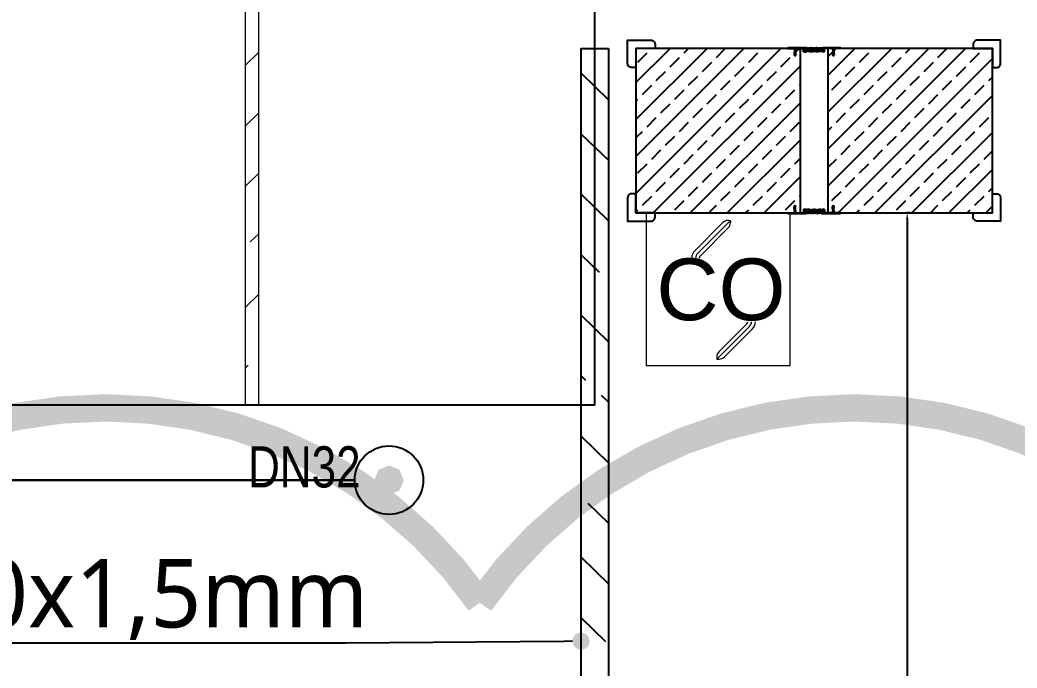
# Model space of a CAD drawing. Header units: millimetres. Extents: x -379292 to 1221486, y 92049 to 447512.
# Drawn here: x -178301 to -174665, y 238658 to 241023 of the extents above; entities that cross this region are included whole.
import ezdxf
from ezdxf import colors
from ezdxf.entities.mleader import LeaderData, LeaderLine
from ezdxf.enums import TextEntityAlignment as Align
from ezdxf.math import Vec2, Vec3

# ---------------------------------------------------------------- set-up
doc = ezdxf.new("R2010")
doc.units = ezdxf.units.MM
for name, color, linetype in [('-M-YNGN-SPR-YUK', 7, 'Continuous'), ('-M-YNGN-ZON1-CAP-', 7, 'Continuous'), ('-M-YNGN-ZON1-SPR-', 7, 'Continuous'), ('05_DILATATION', 131, 'Continuous'), ('05_HATCH CONCRETE', 141, 'Continuous'), ('05_SYMBOL', 2, 'Continuous'), ('202-A-Y-MahalAd', 141, 'Continuous'), ('E-DIM', 7, 'Continuous'), ('E_CT_ZA', 6, 'Continuous'), ('EYazı', 7, 'Continuous')]:
    doc.layers.add(name, color=color, linetype=linetype)
for name, color, linetype, lineweight in [('-M-YNGN-ZON1', 5, 'SP', 30), ('08_DEDECTOR', 3, 'Continuous', 9), ('E_CT_KIRMIZI', 1, 'Continuous', 9)]:
    doc.layers.add(name, color=color, linetype=linetype, lineweight=lineweight)
doc.styles.add('CIZGI', font='tahoma.ttf', dxfattribs={"width": 0.8, "oblique": 20})
doc.styles.add('PIPESIZE', font='hcad.shx', dxfattribs={"width": 0.8})
doc.styles.add('SPR-NOT', font='romans.shx')
doc.styles.get("Standard").update_dxf_attribs({"font": 'segoeuil.ttf'})
doc.styles.add('YAZI-3', font='arial.ttf', dxfattribs={"height": 3})
doc.linetypes.add('SP', pattern='A,2,-0.1,["SP",CIZGI,S=0.14,R=0.2,X=0,Y=-0.07],-0.255', length=2.355)
doc.dimstyles.new('ntr', dxfattribs={"dimtxt": 20, "dimasz": 20, "dimexe": 0.18, "dimexo": 0.0625, "dimgap": 0.09, "dimtad": 0, "dimtih": 1, "dimtoh": 1, "dimdec": 0, "dimzin": 0, "dimdsep": 46, "dimtxsty": 'Standard', "dimcen": 0.09, "dimadec": 0, "dimazin": 0, "dimtfac": 1, "dimtdec": 0, "dimtix": 1, "dimtofl": 0, "dimtmove": 0, "dimatfit": 0, "dimfxl": 1, "dimtolj": 1, "dimtzin": 0, "dimarcsym": 0})
pattern_1 = [(225, (905000, -3e-07), (67.351921, -67.351921), []), (225, (904932.65, -3e-07), (67.351921, -67.351921), [47.625, -23.8125])]

# ---------------------------------------------------------------- blocks, each defined once
blk = doc.blocks.new('202_Mahalblok')
at = {"color": 0, "linetype": 'ByBlock', "flags": 128}
blk.add_lwpolyline([(0, 0), (0, 5000), (2500, 5000), (2500, 0)], close=True, dxfattribs=at)
at = {"color": 0, "linetype": 'ByBlock', "ltscale": 25}
blk.add_attdef('MAHALNO', text='', height=200, dxfattribs=at).set_placement((1208.7, 1390), align=Align.BOTTOM_CENTER)
blk = doc.blocks.new('DİLATASYON PROFİL')
at = {"color": 8}
for p, q in [((-48.1, 0), (-46.4, 1.8)), ((-48.1, 0), (-20.1, 0)), ((-45.7, 1.8), (-46.4, 1.8)), ((-22.8, 1.6), (-20.5, 1.6)), ((-22.8, 1.6), (-21.5, -0.4)), ((-20.5, 1.6), (-19.9, 1.1)), ((-20.1, 0), (-19.8, 0.2)), ((-19.3, 1.6), (-19.9, 1.1)), ((-19.6, 0), (-19.8, 0.2)), ((-19.6, 0), (11.8, 0)), ((-17, 1.6), (-19.3, 1.6)), ((-17, 1.6), (-18.2, -0.4)), ((11.8, -13), (11.8, 0)), ((11.8, -13), (11.8, 0)), ((19.9, 1.8), (21.1, 0.5)), ((22.4, 2), (20.9, 2)), ((20.9, 1.3), (21.3, 0.1)), ((21.1, -1.1), (21.1, 0.5)), ((22.9, 0.7), (23.3, 1.2)), ((23.6, -6), (23, 1.5)), ((23.9, 0.8), (23.6, 1.2)), ((23.9, 0.8), (24.3, 1.2)), ((24.9, 0.8), (24.6, 1.2)), ((24.9, 0.8), (25.3, 1.2)), ((25.9, 0.8), (25.6, 1.2)), ((25.9, 0.8), (26.3, 1.2)), ((27, 0.8), (26.6, 1.2)), ((27, 0.8), (27.3, 1.2)), ((28, 0.8), (27.6, 1.2)), ((28, 0.8), (28.3, 1.2)), ((29, 0.8), (28.6, 1.2)), ((29, 0.8), (29.3, 1.2)), ((30, 0.8), (29.6, 1.2)), ((30, 0.8), (30.3, 1.2)), ((31, 0.8), (30.6, 1.2)), ((31, 0.8), (31.3, 1.2)), ((32, 0.8), (31.6, 1.2)), ((32, 0.8), (32.3, 1.2)), ((33, 0.8), (32.6, 1.2)), ((33, 0.8), (33.3, 1.2)), ((34, 0.8), (33.6, 1.2)), ((34, 0.8), (34.3, 1.2)), ((35, 0.7), (34.6, 1.2)), ((35, 0.8), (35, 0.8)), ((36, 1.8), (35.9, 1.8)), ((35.9, 1.3), (35.9, 1.8)), ((35.9, 1.3), (35.9, 1.8)), ((36, 1.8), (36.5, 1.5)), ((37.5, 2.2), (36.5, 1.5)), ((37.5, 2.2), (38.1, 1.8)), ((37.5, 2.2), (38.1, 1.8)), ((37.5, 2.2), (38.1, 1.8)), ((38.8, 2.4), (38.1, 1.8)), ((38.8, 2.4), (38.1, 1.8)), ((38.8, 2.4), (39.5, 1.9)), ((40.1, 2.4), (39.5, 1.9)), ((40.1, 2.4), (40.9, 1.8)), ((41.4, 2.2), (40.9, 1.8)), ((41.4, 2.2), (42.5, 1.5)), ((43, 1.8), (42.5, 1.5)), ((43, 1.8), (43, 1.8)), ((43, 1.3), (43, 1.8)), ((43, 1.3), (43, 1.8)), ((44, 0.6), (44.4, 1)), ((45, 0.6), (44.6, 1)), ((45, 0.6), (45.4, 1)), ((46, 0.6), (45.6, 1)), ((46, 0.6), (46.4, 1)), ((47, 0.6), (46.6, 1)), ((47, 0.6), (47.4, 1)), ((48, 0.6), (47.6, 1)), ((48, 0.6), (48.4, 1)), ((49, 0.6), (48.6, 1)), ((49, 0.6), (49.4, 1)), ((50, 0.6), (49.6, 1)), ((50, 0.6), (50.4, 1)), ((51, 0.6), (50.6, 1)), ((51, 0.6), (51.4, 1)), ((52, 0.6), (51.6, 1)), ((52, 0.6), (52.4, 1)), ((53, 0.6), (52.6, 1)), ((53, 0.6), (53.4, 1)), ((54, 0.6), (53.6, 1)), ((54, 0.6), (54.4, 1)), ((55, 0.6), (54.6, 1)), ((55, 0.6), (55.4, 1)), ((56, 0.6), (55.6, 1)), ((57.1, 1.8), (57, 1.8)), ((57, 1.3), (57, 1.8)), ((57, 1.3), (57, 1.8)), ((57.1, 1.8), (57.6, 1.5)), ((58.6, 2.2), (57.6, 1.5)), ((58.6, 2.2), (59.1, 1.8)), ((58.6, 2.2), (59.1, 1.8)), ((58.6, 2.2), (59.1, 1.8)), ((59.9, 2.4), (59.1, 1.8)), ((59.9, 2.4), (59.1, 1.8)), ((59.9, 2.4), (60.6, 1.9)), ((61.2, 2.4), (60.6, 1.9)), ((61.2, 2.4), (62, 1.8)), ((62.5, 2.2), (62, 1.8)), ((62.5, 2.2), (63.5, 1.5)), ((64, 1.8), (63.5, 1.5)), ((64, 1.8), (64.1, 1.8)), ((64.1, 1.3), (64.1, 1.8)), ((64.1, 1.3), (64.1, 1.8)), ((65.1, 0.6), (65.4, 1)), ((66.1, 0.6), (65.7, 1)), ((66.1, 0.6), (66.4, 1)), ((67.1, 0.6), (66.7, 1)), ((67.1, 0.6), (67.4, 1)), ((68.1, 0.6), (67.7, 1)), ((68.1, 0.6), (68.4, 1)), ((69.1, 0.6), (68.7, 1)), ((69.1, 0.6), (69.4, 1)), ((70.1, 0.6), (69.7, 1)), ((70.1, 0.6), (70.4, 1)), ((71.1, 0.6), (70.7, 1)), ((71.1, 0.6), (71.4, 1)), ((72.1, 0.6), (71.7, 1)), ((72.1, 0.6), (72.5, 1)), ((73.1, 0.6), (72.7, 1)), ((73.1, 0.6), (73.5, 1)), ((74.1, 0.6), (73.7, 1)), ((74.1, 0.6), (74.5, 1)), ((75.1, 0.6), (74.7, 1)), ((75.1, 0.6), (75.5, 1)), ((76.1, 0.6), (75.7, 1)), ((76.1, 0.6), (76.5, 1)), ((76.5, -6.2), (77, 1.3)), ((77.1, 0.6), (76.7, 1)), ((77.1, 0.6), (77.1, 0.6)), ((77.5, 1.8), (79.2, 1.8)), ((79.2, 1.1), (78.7, -0.1)), ((80.3, 2), (78.9, 0.5)), ((78.9, -0.9), (78.9, 0.7)), ((88.2, -12.8), (88.2, 0)), ((119.6, 0), (88.2, 0)), ((88.2, -12.8), (88.2, 0)), ((148.1, 0), (88.2, 0)), ((117, 1.6), (119.3, 1.6)), ((117, 1.6), (118.2, -0.4)), ((119.3, 1.6), (119.9, 1)), ((119.6, 0), (119.9, 0.2)), ((120.5, 1.6), (119.9, 1)), ((120.1, 0), (119.9, 0.2)), ((140.3, 0), (120.1, 0)), ((122.8, 1.6), (120.5, 1.6)), ((122.8, 1.6), (121.5, -0.4)), ((145.8, 1.8), (146.4, 1.8)), ((148.1, 0), (146.4, 1.8)), ((-21.8, -23.3), (-22.8, -23.2)), ((-22.8, -23.2), (-22.8, -24.4)), ((-21.8, -23.3), (-22.8, -23.2)), ((-22.8, -23.2), (-22.8, -24.4)), ((-22.8, -24.4), (-22, -25.1)), ((-22.8, -24.4), (-22, -25.1)), ((-22.7, -21.6), (-22.7, -22.5)), ((-21.8, -21.6), (-22.7, -21.6)), ((-22.7, -21.6), (-22.7, -22.5)), ((-21.8, -21.6), (-22.7, -21.6)), ((-22.7, -22.5), (-21.8, -23.3)), ((-22.7, -22.5), (-21.8, -23.3)), ((-21.6, -19.7), (-22.5, -19.7)), ((-22.5, -19.7), (-22.5, -20.7)), ((-21.6, -19.7), (-22.5, -19.7)), ((-22.5, -19.7), (-22.5, -20.7)), ((-22.5, -20.7), (-21.8, -21.6)), ((-22.5, -20.7), (-21.8, -21.6)), ((-21.5, -17.9), (-22.4, -17.8)), ((-22.4, -17.8), (-22.4, -19)), ((-21.5, -17.9), (-22.4, -17.8)), ((-22.4, -17.8), (-22.4, -19)), ((-22.4, -19), (-21.6, -19.7)), ((-22.4, -19), (-21.6, -19.7)), ((-22.2, -14.3), (-22.3, -15.5)), ((-22.2, -14.3), (-22.3, -15.5)), ((-22.3, -15.5), (-21.4, -16.2)), ((-22.3, -15.5), (-21.4, -16.2)), ((-21.4, -16.2), (-22.3, -16.2)), ((-22.3, -16.2), (-22.3, -17.1)), ((-21.4, -16.2), (-22.3, -16.2)), ((-22.3, -16.2), (-22.3, -17.1)), ((-22.3, -17.1), (-21.5, -17.9)), ((-22.3, -17.1), (-21.5, -17.9)), ((-22.1, -12.7), (-22.2, -13.6)), ((-22.1, -12.7), (-22.2, -13.6)), ((-22.2, -13.6), (-21.3, -14.4)), ((-22.2, -13.6), (-21.3, -14.4)), ((-21.3, -14.4), (-22.2, -14.3)), ((-21.3, -14.4), (-22.2, -14.3)), ((-22, -10.9), (-22.1, -12)), ((-22, -10.9), (-22.1, -12)), ((-22.1, -12), (-21.2, -12.8)), ((-22.1, -12), (-21.2, -12.8)), ((-21.2, -12.8), (-22.1, -12.7)), ((-21.2, -12.8), (-22.1, -12.7)), ((-21, -9.3), (-22, -9.2)), ((-22, -9.2), (-22, -10.2)), ((-21, -9.3), (-22, -9.2)), ((-22, -9.2), (-22, -10.2)), ((-22, -10.2), (-21.1, -10.9)), ((-22, -10.2), (-21.1, -10.9)), ((-21.1, -10.9), (-22, -10.9)), ((-21.1, -10.9), (-22, -10.9)), ((-22, -25.1), (-21.2, -25.1)), ((-22, -25.1), (-21.2, -25.1)), ((-21, -7.4), (-21.9, -7.4)), ((-21.9, -7.4), (-21.9, -8.6)), ((-21, -7.4), (-21.9, -7.4)), ((-21.9, -7.4), (-21.9, -8.6)), ((-21.9, -8.6), (-21, -9.3)), ((-21.9, -8.6), (-21, -9.3)), ((-20.9, -5.8), (-21.8, -5.8)), ((-21.8, -5.8), (-21.8, -6.7)), ((-20.9, -5.8), (-21.8, -5.8)), ((-21.8, -5.8), (-21.8, -6.7)), ((-21.8, -6.7), (-21, -7.4)), ((-21.8, -6.7), (-21, -7.4)), ((-21.5, -0.4), (-18.2, -0.4)), ((-21.5, -2.9), (-21.5, -0.4)), ((-21.5, -0.4), (-18.2, -0.4)), ((-21.5, -2.9), (-21.5, -0.4)), ((-21.5, -2.9), (-18.2, -2.9)), ((-21.5, -2.9), (-18.2, -2.9)), ((-21.4, -14.4), (-21.5, -14.3)), ((-21.4, -14.4), (-21.5, -14.3)), ((-21.4, -3), (-20.7, -3.1)), ((-21.4, -3), (-20.7, -3.1)), ((-21.3, -5.8), (-21.3, -2.9)), ((-21.3, -5.8), (-21.3, -2.9)), ((-21.3, -7.4), (-21.3, -7.2)), ((-21.3, -7.4), (-21.3, -7.2)), ((-18.7, -23), (-21.3, -25.2)), ((-18.7, -23), (-21.3, -25.2)), ((-21.3, -25.1), (-21.3, -25.4)), ((-21.3, -25.1), (-21.3, -25.4)), ((-19.9, -27), (-21.3, -25.4)), ((-19.9, -27), (-21.3, -25.4)), ((-21.2, -25.1), (-20.1, -3)), ((-21.2, -25.1), (-20.1, -3)), ((-18.7, -22.7), (-21.2, -24.8)), ((-18.7, -22.7), (-21.2, -24.8)), ((-18.8, -19.3), (-21, -21)), ((-18.8, -19.3), (-21, -21)), ((-18.8, -19.6), (-21, -21.4)), ((-18.8, -19.6), (-21, -21.4)), ((-20.7, -3.1), (-20.9, -5.8)), ((-20.7, -3.1), (-20.9, -5.8)), ((-19, -15.8), (-20.8, -17.3)), ((-19, -15.8), (-20.8, -17.3)), ((-19, -16.1), (-20.8, -17.6)), ((-19, -16.1), (-20.8, -17.6)), ((-19.2, -12.6), (-20.7, -13.9)), ((-19.2, -12.6), (-20.7, -13.9)), ((-19.2, -12.3), (-20.6, -13.5)), ((-19.2, -12.3), (-20.6, -13.5)), ((-19.4, -8.9), (-20.5, -9.8)), ((-19.4, -8.9), (-20.5, -9.8)), ((-19.3, -9.2), (-20.5, -10.1)), ((-19.3, -9.2), (-20.5, -10.1)), ((-19.5, -5.4), (-20.3, -6)), ((-19.5, -5.4), (-20.3, -6)), ((-19.5, -5.7), (-20.3, -6.3)), ((-19.5, -5.7), (-20.3, -6.3)), ((-19.9, -27), (-18.5, -25.4)), ((-19.9, -27), (-18.5, -25.4)), ((-18.6, -25.1), (-19.6, -3.1)), ((-18.6, -25.1), (-19.6, -3.1)), ((-18.4, -3.1), (-19, -3.1)), ((-19, -3.1), (-18.9, -5.9)), ((-18.4, -3.1), (-19, -3.1)), ((-19, -3.1), (-18.9, -5.9)), ((-18.9, -5.9), (-18, -5.9)), ((-18.9, -5.9), (-18, -5.9)), ((-17.9, -6.7), (-18.8, -7.5)), ((-17.9, -6.7), (-18.8, -7.5)), ((-18.8, -7.5), (-17.9, -7.4)), ((-18.8, -7.5), (-17.9, -7.4)), ((-17.8, -8.6), (-18.7, -9.3)), ((-17.8, -8.6), (-18.7, -9.3)), ((-18.7, -9.3), (-17.8, -9.3)), ((-18.7, -9.3), (-17.8, -9.3)), ((-17.8, -10.2), (-18.6, -10.9)), ((-17.8, -10.2), (-18.6, -10.9)), ((-18.6, -10.9), (-17.7, -10.9)), ((-18.6, -10.9), (-17.7, -10.9)), ((-18.6, -25.1), (-17.7, -25.1)), ((-18.6, -25.1), (-17.7, -25.1)), ((-18.5, -4.5), (-18.5, -2.9)), ((-18.5, -4.5), (-18.5, -2.9)), ((-18.5, -4.5), (-18.5, -4.9)), ((-18.5, -4.5), (-18.5, -4.9)), ((-18.5, -5.9), (-18.5, -4.9)), ((-18.5, -5.9), (-18.5, -4.9)), ((-18.5, -9.3), (-18.5, -9.1)), ((-18.5, -9.3), (-18.5, -9.1)), ((-18.5, -10.9), (-18.5, -10.8)), ((-18.5, -10.9), (-18.5, -10.8)), ((-17.7, -12.1), (-18.5, -12.8)), ((-17.7, -12.1), (-18.5, -12.8)), ((-18.5, -12.8), (-17.6, -12.8)), ((-18.5, -12.8), (-17.6, -12.8)), ((-17.6, -13.7), (-18.5, -14.4)), ((-17.6, -13.7), (-18.5, -14.4)), ((-18.5, -14.4), (-17.6, -14.4)), ((-18.5, -14.4), (-17.6, -14.4)), ((-18.5, -25.4), (-18.5, -25.1)), ((-18.5, -25.4), (-18.5, -25.1)), ((-17.5, -15.6), (-18.4, -16.3)), ((-17.5, -15.6), (-18.4, -16.3)), ((-18.4, -16.3), (-17.5, -16.2)), ((-18.4, -16.3), (-17.5, -16.2)), ((-17.4, -17.2), (-18.3, -17.9)), ((-17.4, -17.2), (-18.3, -17.9)), ((-18.3, -17.9), (-17.4, -17.9)), ((-18.3, -17.9), (-17.4, -17.9)), ((-18.2, -2.9), (-18.2, -0.4)), ((-18.2, -2.9), (-18.2, -0.4)), ((-17.3, -19), (-18.2, -19.8)), ((-17.3, -19), (-18.2, -19.8)), ((-18.2, -19.8), (-17.3, -19.7)), ((-18.2, -19.8), (-17.3, -19.7)), ((-18, -5.9), (-17.9, -6.7)), ((-18, -5.9), (-17.9, -6.7)), ((-17.2, -20.8), (-18, -21.7)), ((-17.2, -20.8), (-18, -21.7)), ((-18, -21.7), (-17.1, -21.6)), ((-18, -21.7), (-17.1, -21.6)), ((-17.9, -7.4), (-17.8, -8.6)), ((-17.9, -7.4), (-17.8, -8.6)), ((-17, -22.6), (-17.9, -23.3)), ((-17, -22.6), (-17.9, -23.3)), ((-17.9, -23.3), (-17, -23.3)), ((-17.9, -23.3), (-17, -23.3)), ((-17.8, -9.3), (-17.8, -10.2)), ((-17.8, -9.3), (-17.8, -10.2)), ((-17.7, -10.9), (-17.7, -12.1)), ((-17.7, -10.9), (-17.7, -12.1)), ((-17, -24.4), (-17.7, -25.1)), ((-17, -24.4), (-17.7, -25.1)), ((-17.6, -12.8), (-17.6, -13.7)), ((-17.6, -12.8), (-17.6, -13.7)), ((-17.6, -14.4), (-17.5, -15.6)), ((-17.6, -14.4), (-17.5, -15.6)), ((-17.5, -16.2), (-17.4, -17.2)), ((-17.5, -16.2), (-17.4, -17.2)), ((-17.4, -17.9), (-17.3, -19)), ((-17.4, -17.9), (-17.3, -19)), ((-17.3, -19.7), (-17.2, -20.8)), ((-17.3, -19.7), (-17.2, -20.8)), ((-17.1, -21.6), (-17, -22.6)), ((-17.1, -21.6), (-17, -22.6)), ((-17, -23.3), (-17, -24.4)), ((-17, -23.3), (-17, -24.4)), ((11.8, -13), (21.1, -13)), ((19, -7.6), (19, -8.3)), ((19.2, -2.1), (19.2, -1.2)), ((19.7, -2.7), (21, -2.7)), ((21.9, -12.1), (20.7, -7.3)), ((21.2, -1.3), (21, -2.7)), ((21.1, -13), (21.1, -8.9)), ((22.3, -12.3), (24.2, -7.5)), ((24, -5.5), (24, -0.2)), ((24, -11.7), (24, -8.5)), ((34, -11.7), (24, -11.7)), ((25.6, -6.4), (24.1, -6.4)), ((25.2, -5.7), (24.2, -5.7)), ((25.6, -7.5), (24.2, -7.5)), ((25.2, -8.2), (24.2, -8.2)), ((24.3, -7.5), (25.3, -7.5)), ((25.5, -5.5), (25.5, -3.7)), ((28.2, -3.7), (25.5, -3.7)), ((25.5, -10.2), (25.5, -8.5)), ((28.2, -10.2), (25.5, -10.2)), ((25.6, -6.4), (25.6, -4.7)), ((25.6, -9.1), (25.6, -7.5)), ((25.9, -4.4), (26.9, -4.4)), ((26.9, -9.4), (25.9, -9.4)), ((26.9, -9.4), (26.9, -4.4)), ((28.2, -10.2), (28.2, -3.7)), ((29.7, -10.2), (29.7, -3.7)), ((32.5, -3.7), (29.7, -3.7)), ((32.5, -10.2), (29.7, -10.2)), ((30.7, -4.1), (30.7, -8.1)), ((32.5, -4.1), (30.7, -4.1)), ((30.7, -8.1), (30.7, -10.1)), ((30.7, -10.1), (32.5, -10.1)), ((30.7, -10.2), (32.5, -10.2)), ((32.5, -3.7), (32.5, -5.5)), ((32.5, -4.1), (32.5, -6.1)), ((32.5, -6.1), (34, -6.1)), ((34.2, -8.1), (32.5, -8.1)), ((32.5, -10.1), (32.5, -8.1)), ((32.5, -10.1), (32.5, -8.3)), ((32.5, -8.5), (32.5, -10.2)), ((33.7, -5.7), (32.7, -5.7)), ((32.7, -8.2), (33.7, -8.2)), ((34, -0.1), (34, -5.5)), ((34, -6.1), (34, -1.5)), ((34, -8.5), (34, -11.7)), ((35.7, -6.7), (35.7, -5.2)), ((43.2, -6.7), (43.2, -5.2)), ((44.7, -8.1), (46.5, -8.1)), ((45, -5.7), (45, -0.4)), ((45, -6.1), (45, -1.5)), ((46.5, -6.1), (45, -6.1)), ((45, -11.9), (45, -8.7)), ((55, -11.9), (45, -11.9)), ((46.2, -5.9), (45.2, -5.9)), ((46.2, -8.4), (45.2, -8.4)), ((49.2, -3.9), (46.5, -3.9)), ((46.5, -5.7), (46.5, -3.9)), ((46.5, -6.1), (46.5, -4.1)), ((46.5, -4.1), (48.2, -4.1)), ((46.5, -10.1), (46.5, -8.1)), ((46.5, -10.1), (46.5, -8.3)), ((46.5, -10.4), (46.5, -8.7)), ((48.2, -10.1), (46.5, -10.1)), ((49.2, -10.4), (46.5, -10.4)), ((48.2, -4.1), (48.2, -8.1)), ((48.2, -8.1), (48.2, -10.1)), ((49.2, -10.4), (49.2, -3.9)), ((53.5, -3.9), (50.8, -3.9)), ((50.8, -10.4), (50.8, -3.9)), ((53.5, -10.4), (50.8, -10.4)), ((51.8, -4.1), (51.8, -8.1)), ((53.6, -4.1), (51.8, -4.1)), ((51.8, -8.1), (51.8, -10.1)), ((51.8, -10.1), (53.6, -10.1)), ((53.5, -3.7), (53.5, -5.5)), ((53.5, -3.9), (53.5, -5.7)), ((53.5, -8.7), (53.5, -10.4)), ((55.3, -8.1), (53.6, -8.1)), ((53.6, -10.1), (53.6, -8.1)), ((54.8, -5.7), (53.8, -5.7)), ((54.8, -5.9), (53.8, -5.9)), ((53.8, -8.4), (54.8, -8.4)), ((55, -0.2), (55, -5.7)), ((55, -8.7), (55, -11.9)), ((55.1, -6.1), (55.1, -1.5)), ((56.8, -6.7), (56.8, -5.2)), ((64.3, -6.7), (64.3, -5.2)), ((65.8, -8.1), (67.6, -8.1)), ((66.1, -5.7), (66.1, -0.4)), ((66.1, -6.1), (66.1, -1.5)), ((67.6, -6.1), (66.1, -6.1)), ((66.1, -11.9), (66.1, -8.7)), ((76.1, -11.9), (66.1, -11.9)), ((67.3, -5.9), (66.3, -5.9)), ((67.3, -8.4), (66.3, -8.4)), ((70.3, -3.9), (67.6, -3.9)), ((67.6, -5.7), (67.6, -3.9)), ((67.6, -6.1), (67.6, -4.1)), ((67.6, -4.1), (69.3, -4.1)), ((67.6, -10.1), (67.6, -8.1)), ((67.6, -10.1), (67.6, -8.3)), ((67.6, -10.4), (67.6, -8.7)), ((69.3, -10.1), (67.6, -10.1)), ((70.3, -10.4), (67.6, -10.4)), ((69.3, -4.1), (69.3, -8.1)), ((69.3, -8.1), (69.3, -10.1)), ((70.3, -10.4), (70.3, -3.9)), ((74.6, -3.9), (71.8, -3.9)), ((71.8, -10.4), (71.8, -3.9)), ((74.6, -10.4), (71.8, -10.4)), ((73.1, -9.6), (73.1, -4.6)), ((74.1, -4.6), (73.1, -4.6)), ((73.1, -9.6), (74.1, -9.6)), ((74.4, -6.6), (74.4, -5)), ((74.4, -6.6), (75.9, -6.6)), ((74.4, -9.3), (74.4, -7.7)), ((74.4, -7.7), (75.9, -7.7)), ((74.6, -3.9), (74.6, -5.7)), ((74.6, -8.7), (74.6, -10.4)), ((75.8, -5.9), (74.8, -5.9)), ((74.8, -8.4), (75.8, -8.4)), ((77.7, -12.5), (75.9, -7.7)), ((76.1, -0.2), (76.1, -5.7)), ((76.1, -8.7), (76.1, -11.9)), ((78.1, -12.3), (79.4, -7.5)), ((78.8, -1.6), (79, -2.9)), ((78.9, -12.8), (78.9, -8.7)), ((88.2, -12.8), (78.9, -12.8)), ((80.3, -2.9), (79, -2.9)), ((80.8, -2.3), (80.8, -1.4)), ((81.1, -7.9), (81.1, -8.6)), ((117.9, -23.3), (117, -23.3)), ((117, -23.3), (117, -24.4)), ((117.9, -23.3), (117, -23.3)), ((117, -23.3), (117, -24.4)), ((117, -24.4), (117.8, -25.1)), ((117, -24.4), (117.8, -25.1)), ((117.1, -21.6), (117.1, -22.6)), ((118, -21.7), (117.1, -21.6)), ((117.1, -21.6), (117.1, -22.6)), ((118, -21.7), (117.1, -21.6)), ((117.1, -22.6), (117.9, -23.3)), ((117.1, -22.6), (117.9, -23.3)), ((117.4, -17.9), (117.3, -19)), ((117.4, -17.9), (117.3, -19)), ((117.3, -19), (118.2, -19.8)), ((117.3, -19), (118.2, -19.8)), ((118.2, -19.8), (117.3, -19.7)), ((117.3, -19.7), (117.3, -20.8)), ((118.2, -19.8), (117.3, -19.7)), ((117.3, -19.7), (117.3, -20.8)), ((117.3, -20.8), (118, -21.7)), ((117.3, -20.8), (118, -21.7)), ((117.5, -16.2), (117.4, -17.2)), ((117.5, -16.2), (117.4, -17.2)), ((117.4, -17.2), (118.3, -17.9)), ((117.4, -17.2), (118.3, -17.9)), ((118.3, -17.9), (117.4, -17.9)), ((118.3, -17.9), (117.4, -17.9)), ((117.6, -14.4), (117.5, -15.6)), ((117.6, -14.4), (117.5, -15.6)), ((117.5, -15.6), (118.4, -16.3)), ((117.5, -15.6), (118.4, -16.3)), ((118.4, -16.3), (117.5, -16.2)), ((118.4, -16.3), (117.5, -16.2)), ((117.7, -12.8), (117.6, -13.7)), ((117.7, -12.8), (117.6, -13.7)), ((117.6, -13.7), (118.5, -14.4)), ((117.6, -13.7), (118.5, -14.4)), ((118.5, -14.4), (117.6, -14.4)), ((118.5, -14.4), (117.6, -14.4)), ((118.7, -10.9), (117.7, -10.9)), ((117.7, -10.9), (117.7, -12.1)), ((118.7, -10.9), (117.7, -10.9)), ((117.7, -10.9), (117.7, -12.1)), ((117.7, -12.1), (118.6, -12.8)), ((117.7, -12.1), (118.6, -12.8)), ((118.6, -12.8), (117.7, -12.8)), ((118.6, -12.8), (117.7, -12.8)), ((118.7, -9.3), (117.8, -9.3)), ((117.8, -9.3), (117.8, -10.2)), ((118.7, -9.3), (117.8, -9.3)), ((117.8, -9.3), (117.8, -10.2)), ((117.8, -10.2), (118.7, -10.9)), ((117.8, -10.2), (118.7, -10.9)), ((117.8, -25.1), (118.6, -25.1)), ((117.8, -25.1), (118.6, -25.1)), ((118.8, -7.5), (117.9, -7.4)), ((117.9, -7.4), (117.9, -8.6)), ((118.8, -7.5), (117.9, -7.4)), ((117.9, -7.4), (117.9, -8.6)), ((117.9, -8.6), (118.7, -9.3)), ((117.9, -8.6), (118.7, -9.3)), ((118.9, -5.9), (118, -5.8)), ((118, -5.8), (118, -6.7)), ((118.9, -5.9), (118, -5.8)), ((118, -5.8), (118, -6.7)), ((118, -6.7), (118.8, -7.5)), ((118, -6.7), (118.8, -7.5)), ((118.2, -0.4), (121.5, -0.4)), ((118.2, -2.9), (118.2, -0.4)), ((118.2, -0.4), (121.5, -0.4)), ((118.2, -2.9), (118.2, -0.4)), ((118.2, -2.9), (121.5, -2.9)), ((118.2, -2.9), (121.5, -2.9)), ((118.4, -14.5), (118.2, -14.3)), ((118.4, -14.5), (118.2, -14.3)), ((118.4, -3.1), (119, -3.1)), ((118.4, -3.1), (119, -3.1)), ((118.5, -5.9), (118.5, -2.9)), ((118.5, -5.9), (118.5, -2.9)), ((118.5, -7.4), (118.5, -7.2)), ((118.5, -7.4), (118.5, -7.2)), ((121.1, -23.1), (118.5, -25.2)), ((121.1, -23.1), (118.5, -25.2)), ((118.5, -25.1), (118.5, -25.4)), ((118.5, -25.1), (118.5, -25.4)), ((119.9, -27.1), (118.5, -25.4)), ((119.9, -27.1), (118.5, -25.4)), ((118.6, -25.1), (119.7, -3.1)), ((118.6, -25.1), (119.7, -3.1)), ((121.1, -22.8), (118.6, -24.9)), ((121.1, -22.8), (118.6, -24.9)), ((120.9, -19.3), (118.8, -21.1)), ((120.9, -19.3), (118.8, -21.1)), ((121, -19.6), (118.8, -21.4)), ((121, -19.6), (118.8, -21.4)), ((119, -3.1), (118.9, -5.9)), ((119, -3.1), (118.9, -5.9)), ((120.8, -16.1), (118.9, -17.7)), ((120.8, -16.1), (118.9, -17.7)), ((120.8, -15.8), (119, -17.3)), ((120.8, -15.8), (119, -17.3)), ((120.6, -12.4), (119.1, -13.6)), ((120.6, -12.4), (119.1, -13.6)), ((120.6, -12.7), (119.1, -13.9)), ((120.6, -12.7), (119.1, -13.9)), ((120.4, -8.9), (119.3, -9.8)), ((120.4, -8.9), (119.3, -9.8)), ((120.4, -9.2), (119.3, -10.1)), ((120.4, -9.2), (119.3, -10.1)), ((120.3, -5.4), (119.5, -6.1)), ((120.3, -5.4), (119.5, -6.1)), ((120.3, -5.7), (119.5, -6.4)), ((120.3, -5.7), (119.5, -6.4)), ((119.9, -27.1), (121.3, -25.4)), ((119.9, -27.1), (121.3, -25.4)), ((121.2, -25.1), (120.1, -3.2)), ((121.2, -25.1), (120.1, -3.2)), ((121.4, -3.1), (120.8, -3.1)), ((120.8, -3.1), (120.9, -5.9)), ((121.4, -3.1), (120.8, -3.1)), ((120.8, -3.1), (120.9, -5.9)), ((120.9, -5.9), (121.8, -5.9)), ((120.9, -5.9), (121.8, -5.9)), ((121.8, -6.8), (121, -7.5)), ((121.8, -6.8), (121, -7.5)), ((121, -7.5), (121.9, -7.5)), ((121, -7.5), (121.9, -7.5)), ((121.9, -8.6), (121.1, -9.4)), ((121.9, -8.6), (121.1, -9.4)), ((121.1, -9.4), (122, -9.3)), ((121.1, -9.4), (122, -9.3)), ((122, -10.3), (121.1, -11)), ((122, -10.3), (121.1, -11)), ((121.1, -11), (122, -10.9)), ((121.1, -11), (122, -10.9)), ((122.1, -12.1), (121.2, -12.9)), ((122.1, -12.1), (121.2, -12.9)), ((121.2, -12.9), (122.1, -12.8)), ((121.2, -12.9), (122.1, -12.8)), ((121.2, -25.1), (122.1, -25.1)), ((121.2, -25.1), (122.1, -25.1)), ((121.3, -4.6), (121.3, -2.9)), ((121.3, -4.6), (121.3, -2.9)), ((121.3, -4.6), (121.3, -4.9)), ((121.3, -4.6), (121.3, -4.9)), ((121.3, -5.9), (121.3, -4.9)), ((121.3, -5.9), (121.3, -4.9)), ((121.3, -9.4), (121.3, -9.2)), ((121.3, -9.4), (121.3, -9.2)), ((121.3, -11), (121.3, -10.9)), ((121.3, -11), (121.3, -10.9)), ((122.2, -13.7), (121.3, -14.5)), ((122.2, -13.7), (121.3, -14.5)), ((121.3, -14.5), (122.2, -14.4)), ((121.3, -14.5), (122.2, -14.4)), ((121.3, -25.4), (121.3, -25.1)), ((121.3, -25.4), (121.3, -25.1)), ((122.3, -15.6), (121.4, -16.3)), ((122.3, -15.6), (121.4, -16.3)), ((121.4, -16.3), (122.3, -16.3)), ((121.4, -16.3), (122.3, -16.3)), ((121.5, -2.9), (121.5, -0.4)), ((121.5, -2.9), (121.5, -0.4)), ((122.4, -17.2), (121.5, -18)), ((122.4, -17.2), (121.5, -18)), ((121.5, -18), (122.4, -17.9)), ((121.5, -18), (122.4, -17.9)), ((122.4, -19.1), (121.6, -19.8)), ((122.4, -19.1), (121.6, -19.8)), ((121.6, -19.8), (122.5, -19.8)), ((121.6, -19.8), (122.5, -19.8)), ((121.8, -5.9), (121.8, -6.8)), ((121.8, -5.9), (121.8, -6.8)), ((122.5, -20.8), (121.8, -21.7)), ((122.5, -20.8), (121.8, -21.7)), ((121.8, -21.7), (122.7, -21.7)), ((121.8, -21.7), (122.7, -21.7)), ((121.9, -7.5), (121.9, -8.6)), ((121.9, -7.5), (121.9, -8.6)), ((122.7, -22.6), (121.9, -23.3)), ((122.7, -22.6), (121.9, -23.3)), ((121.9, -23.3), (122.8, -23.3)), ((121.9, -23.3), (122.8, -23.3)), ((122, -9.3), (122, -10.3)), ((122, -9.3), (122, -10.3)), ((122, -10.9), (122.1, -12.1)), ((122, -10.9), (122.1, -12.1)), ((122.1, -12.8), (122.2, -13.7)), ((122.1, -12.8), (122.2, -13.7)), ((122.8, -24.5), (122.1, -25.1)), ((122.8, -24.5), (122.1, -25.1)), ((122.2, -14.4), (122.3, -15.6)), ((122.2, -14.4), (122.3, -15.6)), ((122.3, -16.3), (122.4, -17.2)), ((122.3, -16.3), (122.4, -17.2)), ((122.4, -17.9), (122.4, -19.1)), ((122.4, -17.9), (122.4, -19.1)), ((122.5, -19.8), (122.5, -20.8)), ((122.5, -19.8), (122.5, -20.8)), ((122.7, -21.7), (122.7, -22.6)), ((122.7, -21.7), (122.7, -22.6)), ((122.8, -23.3), (122.8, -24.5)), ((122.8, -23.3), (122.8, -24.5))]:
    blk.add_line(p, q, dxfattribs=at)
for centre, radius, start, end in [((-44.9, 0.7), 1.3, 64.6683, 126.1289), ((-43.8, 3.1), 1.3, 244.6683, 295.3317), ((-42.7, 0.7), 1.3, 64.6683, 115.3317), ((-41.6, 3.1), 1.3, 244.6683, 295.3317), ((-40.5, 0.7), 1.3, 64.6683, 115.3317), ((-39.4, 3.1), 1.3, 244.6683, 295.3317), ((-38.3, 0.7), 1.3, 64.6683, 115.3317), ((-37.2, 3.1), 1.3, 244.6683, 295.3317), ((-36, 0.7), 1.3, 64.6683, 115.3317), ((-34.9, 3.1), 1.3, 244.6683, 295.3317), ((-33.8, 0.7), 1.3, 64.6683, 115.3317), ((-32.7, 3.1), 1.3, 244.6683, 295.3317), ((-31.6, 0.7), 1.3, 64.6683, 115.3317), ((-30.5, 3.1), 1.3, 244.6683, 295.3317), ((-29.4, 0.7), 1.3, 64.6683, 115.3317), ((-28.3, 3.1), 1.3, 244.6683, 295.3317), ((-27.1, 0.7), 1.3, 64.6683, 115.3317), ((-26, 3.1), 1.3, 244.6683, 295.3317), ((-24.9, 0.7), 1.3, 64.6683, 115.3317), ((-23.8, 3.1), 1.3, 244.6683, 295.3317), ((-22.7, 0.7), 1.3, 64.6683, 115.3317), ((-21.6, 3.1), 1.3, 244.6683, 295.3317), ((-20.5, 0.7), 1.3, 64.6683, 115.3317), ((-19.4, 3.1), 1.3, 244.6683, 295.3317), ((-18.2, 0.7), 1.3, 64.6683, 115.3317), ((-17.1, 3.1), 1.3, 244.6683, 295.3317), ((-16, 0.7), 1.3, 64.6683, 115.3317), ((-14.9, 3.1), 1.3, 244.6683, 295.3317), ((-13.8, 0.7), 1.3, 64.6683, 115.3317), ((-12.7, 3.1), 1.3, 244.6683, 295.3317), ((-11.6, 0.7), 1.3, 64.6683, 115.3317), ((-10.5, 3.1), 1.3, 244.6683, 295.3317), ((-9.3, 0.7), 1.3, 64.6683, 115.3317), ((-8.2, 3.1), 1.3, 244.6683, 295.3317), ((-7.1, 0.7), 1.3, 64.6683, 115.3317), ((-6.1, 0.7), 1.3, 64.6683, 115.3317), ((-5, 3.1), 1.3, 244.6683, 295.3317), ((-3.9, 0.7), 1.3, 64.6683, 115.3317), ((-2.8, 3.1), 1.3, 244.6683, 295.3317), ((-1.6, 0.7), 1.3, 64.6683, 115.3317), ((-0.5, 3.1), 1.3, 244.6683, 295.3317), ((0.6, 0.7), 1.3, 64.6683, 115.3317), ((1.7, 3.1), 1.3, 244.6683, 295.3317), ((2.8, 0.7), 1.3, 64.6683, 115.3317), ((3.9, 3.1), 1.3, 244.6683, 295.3317), ((5, 0.7), 1.3, 64.6683, 115.3317), ((6.1, 3.1), 1.3, 244.6683, 295.3317), ((7.3, 0.7), 1.3, 64.6683, 115.3317), ((8.4, 3.1), 1.3, 244.6683, 295.3317), ((9.5, 0.7), 1.3, 64.6683, 115.3317), ((10.6, 3.1), 1.3, 244.6683, 295.3317), ((11.7, 0.7), 1.3, 64.6683, 115.3317), ((12.8, 3.1), 1.3, 244.6683, 295.3317), ((13.9, 0.7), 1.3, 64.6683, 115.3317), ((15, 3.1), 1.3, 244.6683, 295.3317), ((16.2, 0.7), 1.3, 64.6683, 115.3317), ((17.3, 3.1), 1.3, 244.6683, 295.3317), ((18.4, 0.7), 1.3, 63.2691, 115.3317), ((19.5, 3), 1.3, 244.6683, 288.3764), ((20.9, 1.7), 0.381, 90.8255, 269.3453), ((19.8, -0.5), 1.61, 330.6457, 24.0465), ((22.4, 1.5), 0.55, 357.34, 90), ((23, 0.6), 0.16, 141.0253, 263.0349), ((22.9, -0.7), 1.2, 25.7871, 83.0349), ((23.4, 1.1), 0.16, 40.5, 139.5), ((24.4, 1.1), 0.16, 40.5, 139.5), ((25.4, 1.1), 0.16, 40.5, 139.5), ((26.5, 1.1), 0.16, 40.5, 139.5), ((27.5, 1.1), 0.16, 40.5, 139.5), ((28.5, 1.1), 0.16, 40.5, 139.5), ((29.5, 1.1), 0.16, 40.5, 139.5), ((30.5, 1.1), 0.16, 40.5, 139.5), ((31.5, 1.1), 0.16, 40.5, 139.5), ((32.5, 1.1), 0.16, 40.5, 139.5), ((33.5, 1.1), 0.16, 40.5, 139.5), ((37, -1.5), 3, 110.9248, 180), ((35, -0.7), 1.2, 93.7255, 146.441), ((34.5, 1.1), 0.16, 40.5, 139.5), ((34.9, 0.6), 0.16, 273.7255, 40.5), ((34.9, 0.6), 0.16, 273.7255, 276.016), ((39.5, -8.1), 10, 110.7934, 110.9248), ((39.5, -8.1), 10, 69.0752, 69.2066), ((42, -1.5), 3, 0, 69.0752), ((44.5, 0.9), 0.16, 40.5, 139.5), ((43.9, -0.9), 1.2, 25.7871, 64.9325), ((45.5, 0.9), 0.16, 40.5, 139.5), ((46.5, 0.9), 0.16, 40.5, 139.5), ((47.5, 0.9), 0.16, 40.5, 139.5), ((48.5, 0.9), 0.16, 40.5, 139.5), ((49.5, 0.9), 0.16, 40.5, 139.5), ((50.5, 0.9), 0.16, 40.5, 139.5), ((51.5, 0.9), 0.16, 40.5, 139.5), ((52.5, 0.9), 0.16, 40.5, 139.5), ((53.5, 0.9), 0.16, 40.5, 139.5), ((54.5, 0.9), 0.16, 40.5, 139.5), ((56, -0.9), 1.2, 93.7255, 146.441), ((58.1, -1.5), 3, 110.9248, 180), ((55.5, 0.9), 0.16, 40.5, 139.5), ((55.9, 0.5), 0.16, 273.7255, 40.5), ((60.6, -8.1), 10, 110.7934, 110.9248), ((60.6, -8.1), 10, 69.0752, 69.2066), ((63.1, -1.5), 3, 0, 69.0752), ((65.6, 0.9), 0.16, 40.5, 139.5), ((65, -0.9), 1.2, 25.7871, 64.9325), ((66.6, 0.9), 0.16, 40.5, 139.5), ((67.6, 0.9), 0.16, 40.5, 139.5), ((68.6, 0.9), 0.16, 40.5, 139.5), ((69.6, 0.9), 0.16, 40.5, 139.5), ((70.6, 0.9), 0.16, 40.5, 139.5), ((71.6, 0.9), 0.16, 40.5, 139.5), ((72.6, 0.9), 0.16, 40.5, 139.5), ((73.6, 0.9), 0.16, 40.5, 139.5), ((74.6, 0.9), 0.16, 40.5, 139.5), ((75.6, 0.9), 0.16, 40.5, 139.5), ((77.1, -0.9), 1.2, 93.7255, 146.441), ((76.6, 0.9), 0.16, 40.5, 139.5), ((77.5, 1.3), 0.55, 90, 182.66), ((77, 0.5), 0.16, 273.7255, 40.5), ((77, 0.5), 0.16, 273.7255, 276.016), ((79.2, 1.4), 0.381, 270.6547, 89.1745), ((80.5, 0.7), 1.3, 64.6683, 99.3419), ((81.6, 3.1), 1.3, 244.6683, 295.3317), ((82.7, 0.7), 1.3, 64.6683, 115.3317), ((83.8, 3.1), 1.3, 244.6683, 295.3317), ((84.9, 0.7), 1.3, 64.6683, 115.3317), ((86, 3.1), 1.3, 244.6683, 295.3317), ((87.1, 0.7), 1.3, 64.6683, 115.3317), ((88.3, 3.1), 1.3, 244.6683, 295.3317), ((89.4, 0.7), 1.3, 64.6683, 115.3317), ((90.5, 3.1), 1.3, 244.6683, 295.3317), ((91.6, 0.7), 1.3, 64.6683, 115.3317), ((92.7, 3.1), 1.3, 244.6683, 295.3317), ((93.8, 0.7), 1.3, 64.6683, 115.3317), ((94.9, 3.1), 1.3, 244.6683, 295.3317), ((96, 0.7), 1.3, 64.6683, 115.3317), ((97.2, 3.1), 1.3, 244.6683, 295.3317), ((98.3, 0.7), 1.3, 64.6683, 115.3317), ((99.4, 3.1), 1.3, 244.6683, 295.3317), ((100.5, 0.7), 1.3, 64.6683, 115.3317), ((101.6, 3.1), 1.3, 244.6683, 295.3317), ((102.7, 0.7), 1.3, 64.6683, 115.3317), ((103.8, 3.1), 1.3, 244.6683, 295.3317), ((104.9, 0.7), 1.3, 64.6683, 115.3317), ((106.1, 3.1), 1.3, 244.6683, 295.3317), ((107.2, 0.7), 1.3, 64.6683, 115.3317), ((108.3, 3.1), 1.3, 244.6683, 295.3317), ((109.4, 0.7), 1.3, 64.6683, 115.3317), ((110.5, 3.1), 1.3, 244.6683, 295.3317), ((111.6, 0.7), 1.3, 64.6683, 115.3317), ((112.7, 3.1), 1.3, 244.6683, 295.3317), ((113.8, 0.7), 1.3, 64.6683, 115.3317), ((115, 3.1), 1.3, 244.6683, 295.3317), ((116.1, 0.7), 1.3, 64.6683, 115.3317), ((117.2, 3.1), 1.3, 244.6683, 295.3317), ((118.3, 0.7), 1.3, 64.6683, 115.3317), ((119.4, 3.1), 1.3, 244.6683, 295.3317), ((120.5, 0.7), 1.3, 64.6683, 115.3317), ((121.6, 3.1), 1.3, 244.6683, 295.3317), ((122.7, 0.7), 1.3, 64.6683, 115.3317), ((123.9, 3.1), 1.3, 244.6683, 295.3317), ((125, 0.7), 1.3, 64.6683, 115.3317), ((126.1, 3.1), 1.3, 244.6683, 295.3317), ((127.2, 0.7), 1.3, 64.6683, 115.3317), ((128.3, 3.1), 1.3, 244.6683, 295.3317), ((129.4, 0.7), 1.3, 64.6683, 115.3317), ((130.5, 3.1), 1.3, 244.6683, 295.3317), ((131.6, 0.7), 1.3, 64.6683, 115.3317), ((132.7, 3.1), 1.3, 244.6683, 295.3317), ((133.9, 0.7), 1.3, 64.6683, 115.3317), ((135, 3.1), 1.3, 244.6683, 295.3317), ((136.1, 0.7), 1.3, 64.6683, 115.3317), ((137.2, 3.1), 1.3, 244.6683, 295.3317), ((138.3, 0.7), 1.3, 64.6683, 115.3317), ((139.4, 3.1), 1.3, 244.6683, 295.3317), ((140.5, 0.7), 1.3, 64.6683, 115.3317), ((141.6, 3.1), 1.3, 244.6683, 295.3317), ((142.8, 0.7), 1.3, 64.6683, 115.3317), ((143.9, 3.1), 1.3, 244.6683, 295.3317), ((145, 0.7), 1.3, 53.8711, 115.3317), ((-19.9, -3.1), 0.25, 89, 162.832), ((-19.9, -3.1), 0.25, 89, 162.832), ((-19.9, -3.1), 0.25, 2.8081, 91), ((-19.9, -3.1), 0.25, 2.8081, 91), ((18, -4.9), 4.29, 79.8358, 271.4513), ((17.8, -5), 4.15, 55.3598, 304.6402), ((18.1, -8.3), 0.825, 266.6901, 0), ((18.6, -1.2), 0.55, 0, 79.8358), ((19.9, -7.9), 0.954, 36.5523, 167.7728), ((19.7, -2.1), 0.55, 180, 270), ((20.5, -1.1), 0.6, 235.3598, 0), ((20.5, -8.9), 0.6, 0, 124.6402), ((22.2, -11.9), 0.364, 205.1184, 277.8355), ((24.1, -5.8), 0.55, 197.1305, 270), ((24.2, -5.5), 0.25, 180, 270), ((24.2, -8.5), 0.25, 90, 180), ((25.2, -5.5), 0.25, 270, 0), ((25.2, -8.5), 0.25, 0, 90), ((25.9, -4.7), 0.33, 90, 180), ((25.9, -9.1), 0.33, 180, 270), ((32.7, -5.5), 0.25, 180, 270), ((32.7, -8.5), 0.25, 90, 180), ((33.7, -5.5), 0.25, 270, 0), ((33.7, -8.5), 0.25, 0, 90), ((22.1, -11.6), 12.6, 0.0577, 16.2025), ((39.5, -0.8), 11.8, 246.209, 293.7816), ((39.5, -5.2), 3.75, 0, 180), ((39.5, -6.7), 3.75, 180, 0), ((56.8, -11.6), 12.6, 163.7975, 179.9423), ((45.2, -5.7), 0.25, 180, 270), ((45.2, -8.7), 0.25, 90, 180), ((46.2, -5.7), 0.25, 270, 0), ((46.2, -8.7), 0.25, 0, 90), ((53.8, -5.5), 0.25, 180, 270), ((53.8, -5.7), 0.25, 180, 270), ((53.8, -8.7), 0.25, 90, 180), ((54.8, -5.5), 0.25, 270, 0), ((54.8, -5.7), 0.25, 270, 0), ((54.8, -8.7), 0.25, 0, 90), ((43.2, -11.6), 12.6, 0.0577, 16.2025), ((60.6, -0.8), 11.8, 246.209, 293.7816), ((60.6, -5.2), 3.75, 0, 180), ((60.6, -6.7), 3.75, 180, 0), ((77.9, -11.6), 12.6, 163.7975, 179.9423), ((66.3, -5.7), 0.25, 180, 270), ((66.3, -8.7), 0.25, 90, 180), ((67.3, -5.7), 0.25, 270, 0), ((67.3, -8.7), 0.25, 0, 90), ((74.1, -5), 0.33, 0, 90), ((74.1, -9.3), 0.33, 270, 0), ((74.8, -5.7), 0.25, 180, 270), ((74.8, -8.7), 0.25, 90, 180), ((75.8, -5.7), 0.25, 270, 0), ((75.8, -8.7), 0.25, 0, 90), ((75.9, -6), 0.55, 270, 342.8695), ((77.8, -12.1), 0.364, 262.1645, 334.8816), ((80.2, -0.8), 1.61, 155.9535, 209.3543), ((79.5, -0.9), 0.6, 180, 304.6402), ((79.5, -8.7), 0.6, 55.3598, 180), ((80.1, -8.1), 0.954, 12.2272, 143.4477), ((82.2, -4.8), 4.15, 235.3598, 124.6402), ((80.3, -2.3), 0.55, 270, 0), ((81.4, -1.4), 0.55, 100.1642, 180), ((81.9, -8.6), 0.825, 180, 273.3099), ((82, -5.1), 4.29, 268.5487, 100.1642), ((119.9, -3.2), 0.25, 89, 162.832), ((119.9, -3.2), 0.25, 89, 162.832), ((119.9, -3.2), 0.25, 2.8081, 91), ((119.9, -3.2), 0.25, 2.8081, 91)]:
    blk.add_arc(centre, radius, start, end, dxfattribs=at)
blk = doc.blocks.new('bariyer')
at = {"color": 8, "ltscale": 25}
blk.add_lwpolyline([(0, -70), (15, -70, 0.414214), (30, -55), (30, 30), (-55, 30, 0.414214), (-70, 15), (-70, 0), (0, 0)], format="xyb", close=True, dxfattribs=at)
blk = doc.blocks.new('OtoParkBodrumKatMimari')
at = {"layer": '05_HATCH CONCRETE'}
h = blk.add_hatch(dxfattribs=at)
h.set_pattern_fill('ANSI33', color=8, scale=15, angle=180, style=0)
h.set_pattern_definition(pattern_1)
h.paths.add_polyline_path([(70900, 140100), (70300, 140100), (70300, 139500), (70900, 139500)])
h = blk.add_hatch(dxfattribs=at)
h.set_pattern_fill('ANSI33', color=8, scale=15, angle=180, style=0)
h.set_pattern_definition(pattern_1)
h.paths.add_polyline_path([(71600, 140100), (71000, 140100), (71000, 139500), (71600, 139500)])
at = {"color": 5}
for points in [[(70900, 140100), (70300, 140100), (70300, 139500), (70900, 139500)], [(71600, 140100), (71000, 140100), (71000, 139500), (71600, 139500)]]:
    blk.add_lwpolyline(points, close=True, dxfattribs=at)
at = {"layer": '05_DILATATION', "ltscale": 25}
blk.add_blockref('DİLATASYON PROFİL', (70900, 140100), dxfattribs=at)
at = {"layer": '05_DILATATION', "ltscale": 25, "xscale": -1, "rotation": 180}
blk.add_blockref('DİLATASYON PROFİL', (70900, 139500), dxfattribs=at)
at = {"layer": '05_SYMBOL', "color": 8, "xscale": -1}
blk.add_blockref('bariyer', (70300, 140100), dxfattribs=at)
at = {"layer": '05_SYMBOL', "color": 8}
blk.add_blockref('bariyer', (71600, 140100), dxfattribs=at)
at = {"layer": '05_SYMBOL', "color": 8, "rotation": 180}
blk.add_blockref('bariyer', (70300, 139500), dxfattribs=at)
at = {"layer": '05_SYMBOL', "color": 8, "xscale": -1, "rotation": 180}
blk.add_blockref('bariyer', (71600, 139500), dxfattribs=at)
at = {"layer": '202-A-Y-MahalAd', "color": 8, "ltscale": 25, "xscale": -1, "rotation": 180}
blk.add_blockref('202_Mahalblok', (67650, 143800), dxfattribs=at)
blk = doc.blocks.new('SP-C-UP-12')
at = {"ltscale": 10}
blk.add_line((0, 0), (0, 0), dxfattribs=at)
at = {"color": 1, "linetype": 'Continuous'}
blk.add_circle((0, 0), 12.5, dxfattribs=at)
at = {"ltscale": 10}
for points in [[(-5.37, 0), (-3.8, 3.8), (-3.8, -3.8), (0, 5.37)], [(-3.8, -3.8), (0, 5.37), (0, -5.37), (3.8, 3.8)], [(0, -5.37), (3.8, 3.8), (3.8, -3.8), (5.37, 0)]]:
    blk.add_solid(points, dxfattribs=at)
at = {"layer": '-M-YNGN-SPR-YUK', "style": 'SPR-NOT', "width": 0.5, "flags": 9}
for tag, p in [('YUK', (0, 17.77)), ('CAP', (0, 14.42)), ('TIP', (0.2, 10.78))]:
    blk.add_attdef(tag, text='', height=2.5, dxfattribs=at).set_placement(p, align=Align.MIDDLE_CENTER)
blk = doc.blocks.new('A$C69E769C9')
at = {"layer": '-M-YNGN-ZON1', "linetype": 'SP', "ltscale": 500}
blk.add_line((5689.84, -869.72), (5964.84, -869.72), dxfattribs=at)
at = {"layer": '-M-YNGN-ZON1-SPR-', "linetype": 'Continuous'}
blk.add_blockref('SP-C-UP-12', (5977.34, -869.72), dxfattribs=at)
at = {"layer": '-M-YNGN-ZON1-CAP-', "ltscale": 20, "style": 'PIPESIZE', "width": 0.8}
blk.add_text('DN32', height=15, dxfattribs=at).set_placement((5946.45, -864.88), align=Align.MIDDLE_CENTER)
blk = doc.blocks.new('*U834')
h = blk.add_hatch()
h.set_pattern_fill('ANSI33', color=0, scale=50, angle=1, style=0)
h.paths.add_polyline_path([(-4048.4, 100), (151.3, 100), (151.3, 0), (-4048.4, 0)])
at = {"color": 0}
blk.add_lwpolyline([(-4048.4, 100), (151.3, 100), (151.3, 0), (-4048.4, 0)], close=True, dxfattribs=at)
at = {"ltscale": 25, "flags": 1}
for tag, p in [('YUKSEKLIK', (-228.6, -148.7)), ('KALINLIK', (-228.6, -213.3))]:
    blk.add_attdef(tag, p, '', height=50, dxfattribs=at)
blk = doc.blocks.new('*D522')
at = {"layer": 'Defpoints', "color": 0, "transparency": 16777216}
for p in [(-175054.8, 240318.8), (-175065.4, 236668.8), (-175054.8, 236668.8)]:
    blk.add_point(p, dxfattribs=at)
at = {"layer": 'E-DIM', "color": 0, "lineweight": -2, "ltscale": 25, "transparency": 16777216}
for p, q in [((-175054.9, 240318.8), (-175065.6, 240318.8)), ((-175065.4, 240298.8), (-175065.4, 238504.2)), ((-175065.4, 236688.8), (-175065.4, 238483.3)), ((-175054.9, 236668.8), (-175065.6, 236668.8))]:
    blk.add_line(p, q, dxfattribs=at)
at = {"layer": 'E-DIM', "color": 0, "transparency": 16777216}
for points in [[(-175062.1, 240298.8), (-175068.8, 240298.8), (-175065.4, 240318.8)], [(-175068.8, 236688.8), (-175062.1, 236688.8), (-175065.4, 236668.8)]]:
    blk.add_solid(points, dxfattribs=at)
at = {"layer": 'E-DIM', "color": 0, "transparency": 16777216, "insert": (-175065.4, 238493.8), "char_height": 20, "attachment_point": 5}
blk.add_mtext('\\A1;3650', dxfattribs=at)
blk = doc.blocks.new('_DOT')
at = {"color": 0, "linetype": 'ByBlock'}
blk.add_line((-0.5, 0), (-1, 0), dxfattribs=at)
at = {"color": 0, "linetype": 'ByBlock', "const_width": 0.5}
blk.add_lwpolyline([(-0.25, 0, 1), (0.25, 0, 1)], format="xyb", close=True, dxfattribs=at)
blk = doc.blocks.new('CO 250')
at = {"layer": '08_DEDECTOR'}
for p, q in [((17, 242.9), (-84.1, 141.8)), ((44.7, 251), (-74.3, 132)), ((36.6, 223.3), (-64.5, 122.2)), ((44.7, 249.8), (44.7, 242.9)), ((114.1, -136), (-4.8, -255)), ((104.4, -126.2), (3.3, -227.3)), ((123.9, -145.8), (22.9, -246.9)), ((-4.8, -246.9), (-4.8, -255)), ((-4.8, -255), (3.3, -255))]:
    blk.add_line(p, q, dxfattribs=at)
at = {"layer": '08_DEDECTOR', "ltscale": 25}
blk.add_lwpolyline([(-262.5, 278.4), (-262.5, -278.4), (262.5, -278.4), (262.5, 278.4)], close=True, dxfattribs=at)
at = {"layer": '08_DEDECTOR'}
for centre, radius, start, end in [((36.6, 223.3), 27.7, 72.9688, 135), ((17, 242.9), 27.7, 315, 0), ((-54.7, 112.4), 41.6, 135, 180), ((-54.7, 112.4), 27.7, 135, 180), ((-54.7, 112.4), 13.9, 135, 180), ((94.6, -116.4), 13.9, 315, 350.4112), ((94.6, -116.4), 27.7, 315, 355.2224), ((94.6, -116.4), 41.6, 315, 356.817), ((22.9, -246.9), 27.7, 135, 180), ((3.3, -227.3), 27.7, 270, 315)]:
    blk.add_arc(centre, radius, start, end, dxfattribs=at)
at = {"layer": '08_DEDECTOR', "color": 3, "style": 'YAZI-3'}
blk.add_text('CO', height=225, dxfattribs=at).set_placement((-225.5, -113.1))
blk = doc.blocks.new('*U545')
h = blk.add_hatch()
h.set_pattern_fill('ANSI33', color=0, scale=50, angle=1, style=0)
h.paths.add_polyline_path([(-2601.3, 50), (-361.2, 50), (-361.2, 0), (-2601.3, 0)])
at = {"color": 0}
blk.add_lwpolyline([(-2601.3, 50), (-361.2, 50), (-361.2, 0), (-2601.3, 0)], close=True, dxfattribs=at)
at = {"ltscale": 25, "flags": 1}
for tag, p in [('YUKSEKLIK', (-228.6, -148.7)), ('KALINLIK', (-228.6, -213.3))]:
    blk.add_attdef(tag, p, '', height=50, dxfattribs=at)

msp = doc.modelspace()

# ---------------------------------------------------------------- block references
at = {"color": 8}
msp.add_blockref('OtoParkBodrumKatMimari', (-246354.8, 100818.8), dxfattribs=at)

# ---------------------------------------------------------------- next in the draw order: linework, layer by layer
at = {"color": 30, "const_width": 100}
msp.add_lwpolyline([(-228529.4, 238896.3, -0.520567), (-225797.5, 238896.3, -0.520567), (-223065.6, 238896.3, -0.520567), (-220333.7, 238896.3, -0.520567), (-217601.9, 238896.3, -0.520567), (-214870, 238896.3, -0.520567), (-212138.1, 238896.3, -0.520567), (-209406.2, 238896.3, -0.520567), (-206674.3, 238896.3, -0.520567), (-203942.4, 238896.3, -0.520567), (-201210.5, 238896.3, -0.520567), (-198478.6, 238896.3, -0.520567), (-195746.7, 238896.3, -0.520567), (-193014.8, 238896.3, -0.520567), (-190282.9, 238896.3, -0.520567), (-187551, 238896.3, -0.520567), (-184819.1, 238896.3, -0.520567), (-182087.3, 238896.3, -0.520567), (-179355.4, 238896.3, -0.520567), (-176623.5, 238896.3, -0.520567), (-173891.6, 238896.3, -0.520567)], format="xyb", dxfattribs=at)

# ---------------------------------------------------------------- next in the draw order: block references
at = {"layer": '-M-YNGN-ZON1', "ltscale": 25, "xscale": 10, "yscale": 10, "zscale": 10}
msp.add_blockref('A$C69E769C9', (-236728.2, 248041), dxfattribs=at)
at = {"layer": '08_DEDECTOR'}
msp.add_blockref('CO 250', (-175754.8, 240040.3), dxfattribs=at)
at = {"layer": 'E_CT_KIRMIZI', "color": 1, "xscale": -1, "rotation": 270}
msp.add_blockref('*U545', (-177479.8, 242220.1), dxfattribs=at)
at = {"layer": 'E_CT_ZA', "color": 112, "rotation": 270}
msp.add_blockref('*U834', (-176254.8, 236870.4), dxfattribs=at)

# ---------------------------------------------------------------- next in the draw order: dimensions: what is measured, and where the dimension line sits
at = {"layer": 'E-DIM', "ltscale": 25}
dim = msp.add_linear_dim(base=(-175065.4, 236668.8), p1=(-175054.8, 240318.8), p2=(-175054.8, 236668.8), angle=90, dimstyle='ntr', dxfattribs=at)
dim.commit()
dim.dimension.update_dxf_attribs({"geometry": '*D522', "text_midpoint": (-175065.4, 238493.8)})

# ---------------------------------------------------------------- next in the draw order: leaders
at = {"layer": 'EYazı', "color": 7}
ml = msp.add_multileader_mtext('Standard', dxfattribs=at)
ml.set_content('ZA-100x60x1,5mm', color=7)
ml.set_leader_properties(color=1)
ml.set_arrow_properties(name='DOT')
ml.build(insert=Vec2(0, 0))
ml.multileader.update_dxf_attribs({"text_left_attachment_type": 6, "text_right_attachment_type": 6, "dogleg_length": 50, "arrow_head_size": 62.5})
ctx = ml.context
ctx.base_point, ctx.char_height, ctx.arrow_head_size, ctx.landing_gap_size, ctx.plane_origin = Vec3(-179899.1, 238749.5), 250, 62.5, 25, Vec3(-177706.9, 238705.8)
ctx.left_attachment, ctx.right_attachment = 6, 6
notes = []
notes.append((ctx, [(0, (1, 1, 0), (-177112.1, 238749.5), (-1, 0), 62.5, [(0, [(-176254.8, 238756.2)], 0, [])])]))
ctx.mtext.insert, ctx.mtext.width, ctx.mtext.defined_height, ctx.mtext.line_spacing_style, ctx.mtext.flow_direction = Vec3(-179874.1, 239056.2), 2000, 439.9, 2, 5
for ctx, leaders in notes:
    for number, flags, end, landing, length, lines in leaders:
        leader = LeaderData()
        leader.index, (leader.has_last_leader_line, leader.has_dogleg_vector, leader.attachment_direction) = number, flags
        leader.last_leader_point, leader.dogleg_vector, leader.dogleg_length = Vec3(end), Vec3(landing), length
        for number, points, colour, breaks in lines:
            line = LeaderLine()
            line.index, line.vertices, line.color, line.breaks = number, Vec3.list(points), colors.encode_raw_color(colour), breaks
            leader.lines.append(line)
        ctx.leaders.append(leader)

doc.saveas('drawing.dxf')
